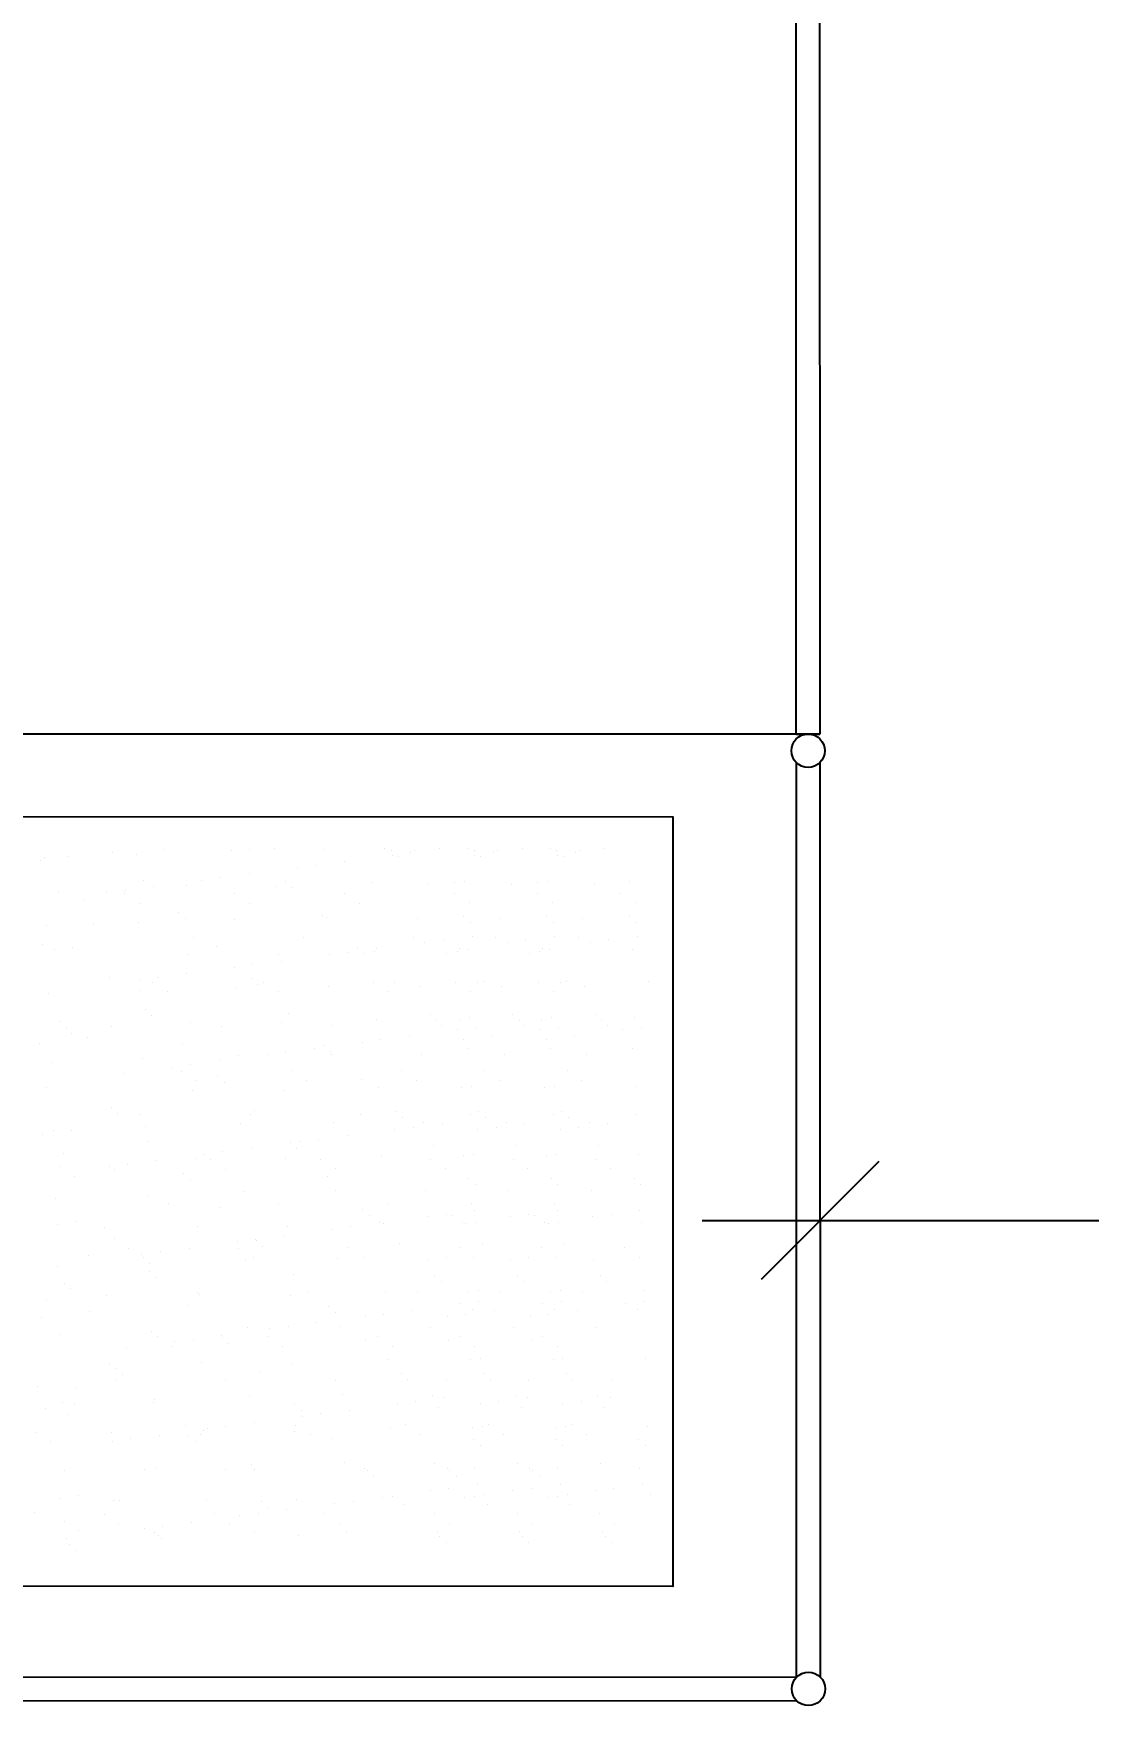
# Model space of a CAD drawing. Header units: inches. Extents: x -173 to 14008, y -3334 to 10368.
# Drawn here: x 12967.9 to 13057.4, y -8.1 to 133.7 of the extents above; entities that cross this region are included whole.
import ezdxf

# ---------------------------------------------------------------- set-up
doc = ezdxf.new("R2010")
doc.units = ezdxf.units.IN
doc.header["$MEASUREMENT"] = 0
doc.layers.add('PROIEZIONI', color=135, linetype='Continuous')
doc.layers.add('QUOTE', color=6, linetype='Continuous', lineweight=9)
doc.styles.get("Standard").update_dxf_attribs({"font": 'Arial.ttf'})
doc.dimstyles.get("Standard").update_dxf_attribs({"dimtxt": 15, "dimasz": 10, "dimexe": 10, "dimexo": 10, "dimgap": 5, "dimtad": 2, "dimtih": 1, "dimtoh": 1, "dimdec": 0, "dimzin": 0, "dimdsep": 46, "dimtxsty": 'Standard', "dimblk": 'OBLIQUE', "dimblk1": 'OBLIQUE', "dimblk2": 'OBLIQUE', "dimcen": 0.09, "dimdle": 10, "dimadec": 0, "dimazin": 0, "dimtfac": 1, "dimtdec": 0, "dimtofl": 0, "dimtmove": 0, "dimatfit": 3, "dimldrblk": 'OBLIQUE', "dimfxl": 1, "dimtolj": 1, "dimtzin": 0, "dimarcsym": 0})

# ---------------------------------------------------------------- blocks, each defined once
blk = doc.blocks.new('_Oblique')
at = {"color": 0, "linetype": 'ByBlock', "lineweight": -2}
blk.add_line((-0.5, -0.5), (0.5, 0.5), dxfattribs=at)
blk = doc.blocks.new('*D95')
at = {"layer": 'Defpoints', "color": 0, "transparency": 16777216}
for p in [(13034.58, 33.09), (13144.34, 33.03), (13144.34, 33.03)]:
    blk.add_point(p, dxfattribs=at)
at = {"layer": 'QUOTE', "color": 0, "lineweight": -2, "transparency": 16777216}
for p, q in [((13024.58, 33.03), (13154.34, 33.03)), ((13034.58, 23.09), (13034.58, 23.03))]:
    blk.add_line(p, q, dxfattribs=at)
at = {"layer": 'QUOTE', "color": 0, "lineweight": -2, "transparency": 16777216, "xscale": 10, "yscale": 10, "zscale": 10, "rotation": 180}
blk.add_blockref('_Oblique', (13034.58, 33.03), dxfattribs=at)
at = {"layer": 'QUOTE', "color": 0, "lineweight": -2, "transparency": 16777216, "xscale": 10, "yscale": 10, "zscale": 10}
blk.add_blockref('_Oblique', (13144.34, 33.03), dxfattribs=at)
at = {"layer": 'QUOTE', "color": 0, "transparency": 16777216, "insert": (13089.46, 20.43), "char_height": 15, "attachment_point": 5}
blk.add_mtext('\\A1;110', dxfattribs=at)

msp = doc.modelspace()

# ---------------------------------------------------------------- linework, layer by layer
at = {"linetype": 'ByBlock'}
for p, q in [((13032.57, 74.29), (13032.54, 229.55)), ((13032.57, 74.29), (13034.57, 74.29)), ((13032.57, 71.88), (13032.57, -5.71)), ((13034.57, 71.88), (13034.6, -5.71)), ((13032.57, -5.71), (12689.37, -5.87)), ((13032.57, -5.71), (13032.59, -5.71)), ((13032.57, -5.71), (13032.59, -5.71)), ((13032.57, -5.71), (13032.57, -5.74)), ((13032.57, -7.71), (12689.38, -7.87)), ((13032.57, -7.68), (13032.57, -7.71)), ((13032.57, -7.71), (13032.6, -7.71))]:
    msp.add_line(p, q, dxfattribs=at)
for p, q in [((13034.5, 229.55), (13034.57, 74.29)), ((13034.57, 74.29), (12689.4, 74.29))]:
    msp.add_line(p, q)
msp.add_lwpolyline([(12698.87, 67.37), (13022.09, 67.28), (13022.09, 1.99), (12698.87, 2.07)], close=True, dxfattribs=at)
for centre in [(13033.57, 72.88), (13033.6, -6.71)]:
    msp.add_circle(centre, 1.42, dxfattribs=at)
at = {"layer": 'PROIEZIONI', "color": 95, "true_color": 0x499c4e}
for p, q in [((12970.88, 63.93), (12970.88, 63.93)), ((12974.6, 64.29), (12974.6, 64.29)), ((12976.59, 64.09), (12976.59, 64.09)), ((12978.98, 64.54), (12978.98, 64.54)), ((12984.69, 64.38), (12984.69, 64.38)), ((12986.23, 64.53), (12986.23, 64.53)), ((12988.32, 64.56), (12988.32, 64.56)), ((12992.54, 64.48), (12992.54, 64.48)), ((12997.66, 64.57), (12997.66, 64.57)), ((12998.24, 64.42), (12998.24, 64.42)), ((12998.31, 64.03), (12998.31, 64.03)), ((12998.79, 63.92), (12998.79, 63.92)), ((12999.87, 64.24), (12999.87, 64.24)), ((13000.22, 64.45), (13000.22, 64.45)), ((13002.31, 64.56), (13002.31, 64.56)), ((13004.67, 64.57), (13004.67, 64.57)), ((13005.24, 64.42), (13005.24, 64.42)), ((13005.31, 64.03), (13005.31, 64.03)), ((13005.79, 63.92), (13005.79, 63.92)), ((13006.88, 64.24), (13006.88, 64.24)), ((13007.22, 64.45), (13007.22, 64.45)), ((13009.31, 64.56), (13009.31, 64.56)), ((13011.68, 64.57), (13011.68, 64.57)), ((13012.25, 64.42), (13012.25, 64.42)), ((13012.32, 64.03), (13012.32, 64.03)), ((13012.8, 63.92), (13012.8, 63.92)), ((13013.88, 64.24), (13013.88, 64.24)), ((13014.23, 64.45), (13014.23, 64.45)), ((13016.32, 64.56), (13016.32, 64.56)), ((12968.44, 63.61), (12968.44, 63.61)), ((12968.79, 63.82), (12968.79, 63.82)), ((12986.16, 62.43), (12986.16, 62.43)), ((12990.23, 62.97), (12990.23, 62.97)), ((12991.79, 63.17), (12991.79, 63.17)), ((12994.23, 63.49), (12994.23, 63.49)), ((12975.64, 61.05), (12975.64, 61.05)), ((12977.21, 61.89), (12977.21, 61.89)), ((12978.08, 61.37), (12978.08, 61.37)), ((12980.82, 61.42), (12980.82, 61.42)), ((12982.16, 61.9), (12982.16, 61.9)), ((12983.72, 62.11), (12983.72, 62.11)), ((12988.5, 61.38), (12988.5, 61.38)), ((12989.22, 61.79), (12989.22, 61.79)), ((12989.77, 61.28), (12989.77, 61.28)), ((12996.6, 61.67), (12996.6, 61.67)), ((13001.4, 61.53), (13001.4, 61.53)), ((13003.61, 61.67), (13003.61, 61.67)), ((13004.45, 61.77), (13004.45, 61.77)), ((13008.4, 61.53), (13008.4, 61.53)), ((13010.61, 61.67), (13010.61, 61.67)), ((13011.46, 61.77), (13011.46, 61.77)), ((13015.41, 61.53), (13015.41, 61.53)), ((13018.46, 61.77), (13018.46, 61.77)), ((12969.97, 60.9), (12969.97, 60.9)), ((12972.18, 60.15), (12972.18, 60.15)), ((12974.08, 60.84), (12974.08, 60.84)), ((12975.58, 60.73), (12975.58, 60.73)), ((12976.85, 59.93), (12976.85, 59.93)), ((12984.92, 60.75), (12984.92, 60.75)), ((12986.19, 59.94), (12986.19, 59.94)), ((12994.27, 60.77), (12994.27, 60.77)), ((12995.53, 59.96), (12995.53, 59.96)), ((13003.61, 60.78), (13003.61, 60.78)), ((13004.87, 59.98), (13004.87, 59.98)), ((13010.62, 60.78), (13010.62, 60.78)), ((13011.88, 59.98), (13011.88, 59.98)), ((13017.62, 60.78), (13017.62, 60.78)), ((13018.89, 59.98), (13018.89, 59.98)), ((12976.78, 58.31), (12976.78, 58.31)), ((12980.2, 59.16), (12980.2, 59.16)), ((12980.75, 58.65), (12980.75, 58.65)), ((12984.88, 58.6), (12984.88, 58.6)), ((12992.38, 58.89), (12992.38, 58.89)), ((12992.73, 58.7), (12992.73, 58.7)), ((13000.41, 58.67), (13000.41, 58.67)), ((13004.38, 58.79), (13004.38, 58.79)), ((13004.94, 58.28), (13004.94, 58.28)), ((13007.41, 58.67), (13007.41, 58.67)), ((13011.39, 58.79), (13011.39, 58.79)), ((13011.94, 58.28), (13011.94, 58.28)), ((13014.42, 58.67), (13014.42, 58.67)), ((13018.4, 58.79), (13018.4, 58.79)), ((13018.95, 58.28), (13018.95, 58.28)), ((12968.98, 58.04), (12968.98, 58.04)), ((12972.95, 58.16), (12972.95, 58.16)), ((12981.4, 57.03), (12981.4, 57.03)), ((12990.74, 57.04), (12990.74, 57.04)), ((13000.09, 57.06), (13000.09, 57.06)), ((13002.63, 56.83), (13002.63, 56.83)), ((13005.07, 57.15), (13005.07, 57.15)), ((13007.09, 57.06), (13007.09, 57.06)), ((13009.64, 56.83), (13009.64, 56.83)), ((13012.08, 57.15), (13012.08, 57.15)), ((13014.1, 57.06), (13014.1, 57.06)), ((13016.65, 56.83), (13016.65, 56.83)), ((13019.09, 57.15), (13019.09, 57.15)), ((12968.66, 56.43), (12968.66, 56.43)), ((12969.64, 56), (12969.64, 56)), ((12971.21, 56.2), (12971.21, 56.2)), ((12981.01, 55.63), (12981.01, 55.63)), ((12983.36, 56.26), (12983.36, 56.26)), ((12988.69, 55.6), (12988.69, 55.6)), ((12993, 55.56), (12993, 55.56)), ((12994.56, 55.77), (12994.56, 55.77)), ((12995.37, 56.16), (12995.37, 56.16)), ((12995.92, 55.65), (12995.92, 55.65)), ((12996.79, 55.89), (12996.79, 55.89)), ((12997, 56.09), (12997, 56.09)), ((13001.07, 56.63), (13001.07, 56.63)), ((13002.92, 55.65), (13002.92, 55.65)), ((13003.79, 55.89), (13003.79, 55.89)), ((13004, 56.09), (13004, 56.09)), ((13004.64, 55.99), (13004.64, 55.99)), ((13008.08, 56.63), (13008.08, 56.63)), ((13009.93, 55.65), (13009.93, 55.65)), ((13010.8, 55.89), (13010.8, 55.89)), ((13011.01, 56.09), (13011.01, 56.09)), ((13011.65, 55.99), (13011.65, 55.99)), ((13015.09, 56.63), (13015.09, 56.63)), ((13018.65, 55.99), (13018.65, 55.99)), ((12980.85, 53.97), (12980.85, 53.97)), ((12984.92, 54.5), (12984.92, 54.5)), ((12986.48, 54.71), (12986.48, 54.71)), ((12988.92, 55.03), (12988.92, 55.03)), ((12974.34, 53.63), (12974.34, 53.63)), ((12976.85, 53.44), (12976.85, 53.44)), ((12976.97, 52.53), (12976.97, 52.53)), ((12978, 53.22), (12978, 53.22)), ((12978.41, 53.64), (12978.41, 53.64)), ((12985.07, 52.82), (12985.07, 52.82)), ((12986.35, 53.52), (12986.35, 53.52)), ((12986.9, 53.02), (12986.9, 53.02)), ((12987.35, 53.24), (12987.35, 53.24)), ((12992.92, 52.92), (12992.92, 52.92)), ((12996.69, 53.26), (12996.69, 53.26)), ((12998.53, 53.26), (12998.53, 53.26)), ((13000.6, 52.89), (13000.6, 52.89)), ((13003.7, 53.26), (13003.7, 53.26)), ((13005.53, 53.26), (13005.53, 53.26)), ((13006.03, 53.27), (13006.03, 53.27)), ((13007.6, 52.89), (13007.6, 52.89)), ((13010.7, 53.26), (13010.7, 53.26)), ((13012.54, 53.26), (13012.54, 53.26)), ((13013.04, 53.27), (13013.04, 53.27)), ((13014.61, 52.89), (13014.61, 52.89)), ((13020.04, 53.27), (13020.04, 53.27)), ((12969.17, 52.25), (12969.17, 52.25)), ((12979.27, 52.42), (12979.27, 52.42)), ((12988.61, 52.43), (12988.61, 52.43)), ((12997.95, 52.45), (12997.95, 52.45)), ((13004.96, 52.45), (13004.96, 52.45)), ((13011.97, 52.45), (13011.97, 52.45)), ((12970.09, 49.89), (12970.09, 49.89)), ((12977.33, 50.89), (12977.33, 50.89)), ((12977.88, 50.38), (12977.88, 50.38)), ((12981.2, 49.85), (12981.2, 49.85)), ((12988.87, 49.82), (12988.87, 49.82)), ((12989.51, 50.63), (12989.51, 50.63)), ((12996.98, 50.11), (12996.98, 50.11)), ((13001.51, 50.52), (13001.51, 50.52)), ((13002.07, 50.02), (13002.07, 50.02)), ((13003.98, 50.11), (13003.98, 50.11)), ((13004.83, 50.21), (13004.83, 50.21)), ((13008.52, 50.52), (13008.52, 50.52)), ((13009.07, 50.02), (13009.07, 50.02)), ((13010.99, 50.11), (13010.99, 50.11)), ((13011.84, 50.21), (13011.84, 50.21)), ((13015.53, 50.52), (13015.53, 50.52)), ((13016.08, 50.02), (13016.08, 50.02)), ((13018.84, 50.21), (13018.84, 50.21)), ((12970.64, 49.38), (12970.64, 49.38)), ((12971.08, 48.92), (12971.08, 48.92)), ((12972.41, 48.59), (12972.41, 48.59)), ((12974.48, 49.5), (12974.48, 49.5)), ((12983.82, 49.51), (12983.82, 49.51)), ((12993.17, 49.53), (12993.17, 49.53)), ((12997.33, 48.37), (12997.33, 48.37)), ((12999.76, 48.69), (12999.76, 48.69)), ((13002.51, 49.55), (13002.51, 49.55)), ((13003.84, 49.22), (13003.84, 49.22)), ((13004.33, 48.37), (13004.33, 48.37)), ((13005.4, 49.43), (13005.4, 49.43)), ((13006.77, 48.69), (13006.77, 48.69)), ((13009.52, 49.55), (13009.52, 49.55)), ((13010.85, 49.22), (13010.85, 49.22)), ((13011.34, 48.37), (13011.34, 48.37)), ((13012.41, 49.43), (13012.41, 49.43)), ((13013.78, 48.69), (13013.78, 48.69)), ((13016.52, 49.55), (13016.52, 49.55)), ((13017.85, 49.22), (13017.85, 49.22)), ((13019.41, 49.43), (13019.41, 49.43)), ((12968.34, 48.06), (12968.34, 48.06)), ((12980.49, 47.99), (12980.49, 47.99)), ((12985.26, 47.04), (12985.26, 47.04)), ((12987.69, 47.1), (12987.69, 47.1)), ((12989.25, 47.3), (12989.25, 47.3)), ((12991.69, 47.62), (12991.69, 47.62)), ((12992.5, 47.89), (12992.5, 47.89)), ((12993.05, 47.38), (12993.05, 47.38)), ((12993.11, 47.14), (12993.11, 47.14)), ((12995.76, 48.16), (12995.76, 48.16)), ((13000.78, 47.1), (13000.78, 47.1)), ((13004.68, 47.62), (13004.68, 47.62)), ((13007.79, 47.1), (13007.79, 47.1)), ((13011.68, 47.62), (13011.68, 47.62)), ((13014.8, 47.1), (13014.8, 47.1)), ((13018.69, 47.62), (13018.69, 47.62)), ((12969.36, 46.47), (12969.36, 46.47)), ((12975.54, 45.5), (12975.54, 45.5)), ((12977.15, 46.75), (12977.15, 46.75)), ((12979.61, 46.04), (12979.61, 46.04)), ((12980.43, 45.71), (12980.43, 45.71)), ((12981.17, 46.24), (12981.17, 46.24)), ((12983.61, 46.56), (12983.61, 46.56)), ((12989.77, 45.73), (12989.77, 45.73)), ((12999.11, 45.74), (12999.11, 45.74)), ((13006.12, 45.74), (13006.12, 45.74)), ((13013.13, 45.74), (13013.13, 45.74)), ((12968.95, 44.31), (12968.95, 44.31)), ((12981.39, 44.07), (12981.39, 44.07)), ((12981.69, 44.9), (12981.69, 44.9)), ((12983.48, 45.26), (12983.48, 45.26)), ((12984.03, 44.75), (12984.03, 44.75)), ((12989.06, 44.04), (12989.06, 44.04)), ((12991.04, 44.92), (12991.04, 44.92)), ((12995.66, 44.99), (12995.66, 44.99)), ((12997.17, 44.33), (12997.17, 44.33)), ((13000.38, 44.94), (13000.38, 44.94)), ((13004.17, 44.33), (13004.17, 44.33)), ((13005.02, 44.43), (13005.02, 44.43)), ((13007.38, 44.94), (13007.38, 44.94)), ((13011.18, 44.33), (13011.18, 44.33)), ((13012.03, 44.43), (13012.03, 44.43)), ((13014.39, 44.94), (13014.39, 44.94)), ((13019.03, 44.43), (13019.03, 44.43)), ((12974.46, 42.62), (12974.46, 42.62)), ((12975.01, 42.12), (12975.01, 42.12)), ((12976.9, 41.98), (12976.9, 41.98)), ((12985.45, 41.26), (12985.45, 41.26)), ((12986.25, 42), (12986.25, 42)), ((12986.64, 42.36), (12986.64, 42.36)), ((12993.3, 41.36), (12993.3, 41.36)), ((12995.59, 42.02), (12995.59, 42.02)), ((12998.65, 42.25), (12998.65, 42.25)), ((12999.2, 41.75), (12999.2, 41.75)), ((13000.97, 41.32), (13000.97, 41.32)), ((13002.53, 41.28), (13002.53, 41.28)), ((13004.93, 42.04), (13004.93, 42.04)), ((13005.65, 42.25), (13005.65, 42.25)), ((13006.2, 41.75), (13006.2, 41.75)), ((13007.98, 41.32), (13007.98, 41.32)), ((13009.54, 41.28), (13009.54, 41.28)), ((13011.94, 42.04), (13011.94, 42.04)), ((13012.66, 42.25), (13012.66, 42.25)), ((13013.21, 41.75), (13013.21, 41.75)), ((13014.99, 41.32), (13014.99, 41.32)), ((13016.54, 41.28), (13016.54, 41.28)), ((13018.94, 42.04), (13018.94, 42.04)), ((12968.66, 40.33), (12968.66, 40.33)), ((12969.54, 40.69), (12969.54, 40.69)), ((12971.1, 40.65), (12971.1, 40.65)), ((12977.34, 40.97), (12977.34, 40.97)), ((12977.62, 39.72), (12977.62, 39.72)), ((12992.02, 39.9), (12992.02, 39.9)), ((12994.46, 40.22), (12994.46, 40.22)), ((12998.53, 40.76), (12998.53, 40.76)), ((13000.09, 40.96), (13000.09, 40.96)), ((13005.54, 40.76), (13005.54, 40.76)), ((13007.1, 40.96), (13007.1, 40.96)), ((13012.54, 40.76), (13012.54, 40.76)), ((13014.1, 40.96), (13014.1, 40.96)), ((12970.38, 38.73), (12970.38, 38.73)), ((12982.38, 38.63), (12982.38, 38.63)), ((12983.94, 38.84), (12983.94, 38.84)), ((12986.38, 39.16), (12986.38, 39.16)), ((12989.63, 39.62), (12989.63, 39.62)), ((12990.18, 39.11), (12990.18, 39.11)), ((12990.45, 39.69), (12990.45, 39.69)), ((12997.36, 38.55), (12997.36, 38.55)), ((13001.81, 39.36), (13001.81, 39.36)), ((13004.36, 38.55), (13004.36, 38.55)), ((13005.21, 38.65), (13005.21, 38.65)), ((13008.81, 39.36), (13008.81, 39.36)), ((13011.37, 38.55), (13011.37, 38.55)), ((13012.21, 38.65), (13012.21, 38.65)), ((13015.82, 39.36), (13015.82, 39.36)), ((13019.22, 38.65), (13019.22, 38.65)), ((12970.11, 37.6), (12970.11, 37.6)), ((12974.3, 37.57), (12974.3, 37.57)), ((12974.77, 37.37), (12974.77, 37.37)), ((12975.87, 37.77), (12975.87, 37.77)), ((12978.3, 38.1), (12978.3, 38.1)), ((12980.61, 36.99), (12980.61, 36.99)), ((12981.58, 38.29), (12981.58, 38.29)), ((12982.85, 38.2), (12982.85, 38.2)), ((12984.12, 37.39), (12984.12, 37.39)), ((12989.25, 38.26), (12989.25, 38.26)), ((12992.19, 38.21), (12992.19, 38.21)), ((12993.46, 37.41), (12993.46, 37.41)), ((13001.54, 38.23), (13001.54, 38.23)), ((13002.8, 37.42), (13002.8, 37.42)), ((13008.54, 38.23), (13008.54, 38.23)), ((13009.81, 37.42), (13009.81, 37.42)), ((13015.55, 38.23), (13015.55, 38.23)), ((13016.81, 37.42), (13016.81, 37.42)), ((12971.37, 36.79), (12971.37, 36.79)), ((12981.16, 36.48), (12981.16, 36.48)), ((12985.64, 35.48), (12985.64, 35.48)), ((12992.79, 36.72), (12992.79, 36.72)), ((12993.49, 35.58), (12993.49, 35.58)), ((13001.16, 35.54), (13001.16, 35.54)), ((13004.79, 36.62), (13004.79, 36.62)), ((13005.35, 36.11), (13005.35, 36.11)), ((13008.17, 35.54), (13008.17, 35.54)), ((13011.8, 36.62), (13011.8, 36.62)), ((13012.35, 36.11), (13012.35, 36.11)), ((13015.17, 35.54), (13015.17, 35.54)), ((13018.81, 36.62), (13018.81, 36.62)), ((13019.36, 36.11), (13019.36, 36.11)), ((12969.73, 34.91), (12969.73, 34.91)), ((12977.53, 35.19), (12977.53, 35.19)), ((12979.33, 34.47), (12979.33, 34.47)), ((12983.77, 34.09), (12983.77, 34.09)), ((12988.67, 34.49), (12988.67, 34.49)), ((12998.01, 34.51), (12998.01, 34.51)), ((13005.02, 34.51), (13005.02, 34.51)), ((13012.03, 34.51), (13012.03, 34.51)), ((12969.87, 32.72), (12969.87, 32.72)), ((12971.43, 32.93), (12971.43, 32.93)), ((12995.78, 33.99), (12995.78, 33.99)), ((12996.33, 33.48), (12996.33, 33.48)), ((12997.22, 32.82), (12997.22, 32.82)), ((12997.54, 32.77), (12997.54, 32.77)), ((13001.3, 33.35), (13001.3, 33.35)), ((13002.86, 33.56), (13002.86, 33.56)), ((13003.33, 33.48), (13003.33, 33.48)), ((13004.23, 32.82), (13004.23, 32.82)), ((13004.55, 32.77), (13004.55, 32.77)), ((13005.3, 33.88), (13005.3, 33.88)), ((13005.4, 32.87), (13005.4, 32.87)), ((13008.3, 33.35), (13008.3, 33.35)), ((13009.86, 33.56), (13009.86, 33.56)), ((13010.34, 33.48), (13010.34, 33.48)), ((13011.23, 32.82), (13011.23, 32.82)), ((13011.56, 32.77), (13011.56, 32.77)), ((13012.3, 33.88), (13012.3, 33.88)), ((13012.4, 32.87), (13012.4, 32.87)), ((13015.31, 33.35), (13015.31, 33.35)), ((13016.87, 33.56), (13016.87, 33.56)), ((13019.31, 33.88), (13019.31, 33.88)), ((13019.41, 32.87), (13019.41, 32.87)), ((12973.91, 32.41), (12973.91, 32.41)), ((12974.75, 31.46), (12974.75, 31.46)), ((12981.77, 32.51), (12981.77, 32.51)), ((12985.15, 31.23), (12985.15, 31.23)), ((12986.71, 31.43), (12986.71, 31.43)), ((12986.76, 31.35), (12986.76, 31.35)), ((12989.15, 31.76), (12989.15, 31.76)), ((12989.44, 32.48), (12989.44, 32.48)), ((12993.22, 32.29), (12993.22, 32.29)), ((12994.78, 32.5), (12994.78, 32.5)), ((12972.53, 30.09), (12972.53, 30.09)), ((12975.93, 30.67), (12975.93, 30.67)), ((12977.07, 30.17), (12977.07, 30.17)), ((12977.2, 29.86), (12977.2, 29.86)), ((12978.63, 30.37), (12978.63, 30.37)), ((12981.07, 30.69), (12981.07, 30.69)), ((12985.27, 30.68), (12985.27, 30.68)), ((12986.54, 29.88), (12986.54, 29.88)), ((12987.31, 30.85), (12987.31, 30.85)), ((12993.68, 29.8), (12993.68, 29.8)), ((12994.62, 30.7), (12994.62, 30.7)), ((12995.88, 29.9), (12995.88, 29.9)), ((12998.94, 31.09), (12998.94, 31.09)), ((13002.89, 29.9), (13002.89, 29.9)), ((13003.96, 30.72), (13003.96, 30.72)), ((13005.22, 29.91), (13005.22, 29.91)), ((13005.94, 31.09), (13005.94, 31.09)), ((13009.89, 29.9), (13009.89, 29.9)), ((13010.96, 30.72), (13010.96, 30.72)), ((13012.23, 29.91), (13012.23, 29.91)), ((13012.95, 31.09), (13012.95, 31.09)), ((13017.97, 30.72), (13017.97, 30.72)), ((13019.24, 29.91), (13019.24, 29.91)), ((12969.92, 29.13), (12969.92, 29.13)), ((12977.72, 29.41), (12977.72, 29.41)), ((12977.74, 28.72), (12977.74, 28.72)), ((12985.82, 29.7), (12985.82, 29.7)), ((12989.92, 28.46), (12989.92, 28.46)), ((13001.35, 29.76), (13001.35, 29.76)), ((13008.36, 29.76), (13008.36, 29.76)), ((13015.36, 29.76), (13015.36, 29.76)), ((12970.5, 27.72), (12970.5, 27.72)), ((12971.05, 27.22), (12971.05, 27.22)), ((12978.29, 28.21), (12978.29, 28.21)), ((12981.75, 26.96), (12981.75, 26.96)), ((12991.09, 26.98), (12991.09, 26.98)), ((12997.73, 26.99), (12997.73, 26.99)), ((13000.44, 26.99), (13000.44, 26.99)), ((13001.92, 28.35), (13001.92, 28.35)), ((13002.48, 27.85), (13002.48, 27.85)), ((13004.74, 26.99), (13004.74, 26.99)), ((13005.59, 27.09), (13005.59, 27.09)), ((13007.44, 26.99), (13007.44, 26.99)), ((13008.93, 28.35), (13008.93, 28.35)), ((13009.48, 27.85), (13009.48, 27.85)), ((13011.75, 26.99), (13011.75, 26.99)), ((13012.59, 27.09), (13012.59, 27.09)), ((13014.45, 26.99), (13014.45, 26.99)), ((13015.94, 28.35), (13015.94, 28.35)), ((13016.49, 27.85), (13016.49, 27.85)), ((13019.6, 27.09), (13019.6, 27.09)), ((12969.01, 26.36), (12969.01, 26.36)), ((12974.1, 26.63), (12974.1, 26.63)), ((12980.9, 25.82), (12980.9, 25.82)), ((12981.96, 26.73), (12981.96, 26.73)), ((12989.63, 26.7), (12989.63, 26.7)), ((12992.91, 25.72), (12992.91, 25.72)), ((13004.06, 25.95), (13004.06, 25.95)), ((13005.62, 26.16), (13005.62, 26.16)), ((13011.07, 25.95), (13011.07, 25.95)), ((13012.63, 26.16), (13012.63, 26.16)), ((13018.07, 25.95), (13018.07, 25.95)), ((13019.64, 26.16), (13019.64, 26.16)), ((12968.56, 24.78), (12968.56, 24.78)), ((12972.63, 25.32), (12972.63, 25.32)), ((12991.91, 24.35), (12991.91, 24.35)), ((12993.46, 25.21), (12993.46, 25.21)), ((12995.99, 24.89), (12995.99, 24.89)), ((12997.55, 25.09), (12997.55, 25.09)), ((12999.99, 25.41), (12999.99, 25.41)), ((13002.99, 24.89), (13002.99, 24.89)), ((13004.55, 25.09), (13004.55, 25.09)), ((13005.09, 25.45), (13005.09, 25.45)), ((13006.99, 25.41), (13006.99, 25.41)), ((13010, 24.89), (13010, 24.89)), ((13011.56, 25.09), (13011.56, 25.09)), ((13012.09, 25.45), (13012.09, 25.45)), ((13014, 25.41), (13014, 25.41)), ((13019.1, 25.45), (13019.1, 25.45)), ((12970.11, 23.35), (12970.11, 23.35)), ((12977.91, 23.63), (12977.91, 23.63)), ((12978.35, 23.16), (12978.35, 23.16)), ((12979.84, 22.76), (12979.84, 22.76)), ((12981.4, 22.97), (12981.4, 22.97)), ((12983.84, 23.29), (12983.84, 23.29)), ((12983.89, 23.09), (12983.89, 23.09)), ((12986.01, 23.92), (12986.01, 23.92)), ((12987.7, 23.17), (12987.7, 23.17)), ((12987.91, 23.83), (12987.91, 23.83)), ((12989.47, 24.03), (12989.47, 24.03)), ((12993.87, 24.02), (12993.87, 24.02)), ((12996.07, 22.82), (12996.07, 22.82)), ((12997.04, 23.19), (12997.04, 23.19)), ((13001.54, 23.98), (13001.54, 23.98)), ((13003.08, 22.82), (13003.08, 22.82)), ((13004.05, 23.19), (13004.05, 23.19)), ((13008.55, 23.98), (13008.55, 23.98)), ((13010.08, 22.82), (13010.08, 22.82)), ((13011.05, 23.19), (13011.05, 23.19)), ((13015.55, 23.98), (13015.55, 23.98)), ((12975.76, 22.23), (12975.76, 22.23)), ((12979.62, 22.35), (12979.62, 22.35)), ((12984.44, 22.58), (12984.44, 22.58)), ((12988.96, 22.37), (12988.96, 22.37)), ((12998.3, 22.38), (12998.3, 22.38)), ((13005.31, 22.38), (13005.31, 22.38)), ((13005.78, 21.31), (13005.78, 21.31)), ((13012.32, 22.38), (13012.32, 22.38)), ((13012.78, 21.31), (13012.78, 21.31)), ((13019.79, 21.31), (13019.79, 21.31)), ((12974.29, 20.85), (12974.29, 20.85)), ((12974.87, 20.45), (12974.87, 20.45)), ((12975.42, 19.95), (12975.42, 19.95)), ((12982.15, 20.95), (12982.15, 20.95)), ((12987.05, 20.19), (12987.05, 20.19)), ((12989.82, 20.92), (12989.82, 20.92)), ((12997.92, 21.21), (12997.92, 21.21)), ((12999.06, 20.09), (12999.06, 20.09)), ((13004.93, 21.21), (13004.93, 21.21)), ((13006.06, 20.09), (13006.06, 20.09)), ((13011.94, 21.21), (13011.94, 21.21)), ((13013.07, 20.09), (13013.07, 20.09)), ((12968.18, 18.95), (12968.18, 18.95)), ((12971.43, 18.85), (12971.43, 18.85)), ((12974.83, 19.43), (12974.83, 19.43)), ((12984.17, 19.45), (12984.17, 19.45)), ((12993.52, 19.46), (12993.52, 19.46)), ((12999.61, 19.58), (12999.61, 19.58)), ((13002.86, 19.48), (13002.86, 19.48)), ((13006.61, 19.58), (13006.61, 19.58)), ((13009.86, 19.48), (13009.86, 19.48)), ((13013.62, 19.58), (13013.62, 19.58)), ((13016.87, 19.48), (13016.87, 19.48)), ((12968.89, 17.06), (12968.89, 17.06)), ((12970.3, 17.57), (12970.3, 17.57)), ((12971.32, 17.38), (12971.32, 17.38)), ((12978.03, 17.56), (12978.03, 17.56)), ((12978.1, 17.85), (12978.1, 17.85)), ((12986.2, 18.14), (12986.2, 18.14)), ((12990.04, 17.45), (12990.04, 17.45)), ((12994.05, 18.24), (12994.05, 18.24)), ((12998.75, 17.48), (12998.75, 17.48)), ((13000.31, 17.69), (13000.31, 17.69)), ((13001.73, 18.2), (13001.73, 18.2)), ((13002.22, 17.19), (13002.22, 17.19)), ((13002.75, 18.01), (13002.75, 18.01)), ((13005.76, 17.48), (13005.76, 17.48)), ((13007.32, 17.69), (13007.32, 17.69)), ((13008.74, 18.2), (13008.74, 18.2)), ((13009.22, 17.19), (13009.22, 17.19)), ((13009.76, 18.01), (13009.76, 18.01)), ((13012.77, 17.48), (13012.77, 17.48)), ((13014.33, 17.69), (13014.33, 17.69)), ((13015.74, 18.2), (13015.74, 18.2)), ((13016.23, 17.19), (13016.23, 17.19)), ((13016.77, 18.01), (13016.77, 18.01)), ((12970.79, 16.56), (12970.79, 16.56)), ((12980.78, 15.64), (12980.78, 15.64)), ((12986.6, 15.89), (12986.6, 15.89)), ((12990.12, 15.66), (12990.12, 15.66)), ((12990.59, 16.95), (12990.59, 16.95)), ((12990.68, 16.42), (12990.68, 16.42)), ((12992.24, 16.63), (12992.24, 16.63)), ((12994.68, 16.95), (12994.68, 16.95)), ((12999.46, 15.68), (12999.46, 15.68)), ((13006.47, 15.68), (13006.47, 15.68)), ((13013.47, 15.68), (13013.47, 15.68)), ((12968.03, 15.05), (12968.03, 15.05)), ((12969.3, 14.24), (12969.3, 14.24)), ((12974.48, 15.07), (12974.48, 15.07)), ((12974.53, 14.3), (12974.53, 14.3)), ((12976.09, 14.5), (12976.09, 14.5)), ((12978.53, 14.82), (12978.53, 14.82)), ((12981.02, 14.82), (12981.02, 14.82)), ((12981.57, 14.31), (12981.57, 14.31)), ((12982.04, 14.84), (12982.04, 14.84)), ((12982.33, 15.17), (12982.33, 15.17)), ((12982.6, 15.36), (12982.6, 15.36)), ((12984.16, 15.56), (12984.16, 15.56)), ((12990.01, 15.13), (12990.01, 15.13)), ((12991.38, 14.85), (12991.38, 14.85)), ((12993.2, 14.55), (12993.2, 14.55)), ((12998.11, 15.43), (12998.11, 15.43)), ((13000.73, 14.87), (13000.73, 14.87)), ((13005.12, 15.43), (13005.12, 15.43)), ((13005.2, 14.45), (13005.2, 14.45)), ((13005.96, 15.53), (13005.96, 15.53)), ((13007.73, 14.87), (13007.73, 14.87)), ((13012.12, 15.43), (13012.12, 15.43)), ((13012.21, 14.45), (13012.21, 14.45)), ((13012.97, 15.53), (13012.97, 15.53)), ((13014.74, 14.87), (13014.74, 14.87)), ((13019.22, 14.45), (13019.22, 14.45)), ((13019.98, 15.53), (13019.98, 15.53)), ((13005.76, 13.94), (13005.76, 13.94)), ((13012.76, 13.94), (13012.76, 13.94)), ((13019.77, 13.94), (13019.77, 13.94)), ((12970.49, 11.79), (12970.49, 11.79)), ((12977.25, 11.92), (12977.25, 11.92)), ((12978.29, 12.07), (12978.29, 12.07)), ((12984.18, 11.92), (12984.18, 11.92)), ((12986.39, 12.36), (12986.39, 12.36)), ((12986.6, 11.94), (12986.6, 11.94)), ((12994.24, 12.46), (12994.24, 12.46)), ((12995.94, 11.95), (12995.94, 11.95)), ((12996.19, 11.82), (12996.19, 11.82)), ((13001.92, 12.42), (13001.92, 12.42)), ((13002.95, 11.95), (13002.95, 11.95)), ((13003.19, 11.82), (13003.19, 11.82)), ((13005.28, 11.97), (13005.28, 11.97)), ((13008.92, 12.42), (13008.92, 12.42)), ((13009.95, 11.95), (13009.95, 11.95)), ((13010.2, 11.82), (13010.2, 11.82)), ((13012.29, 11.97), (13012.29, 11.97)), ((13015.93, 12.42), (13015.93, 12.42)), ((13019.29, 11.97), (13019.29, 11.97)), ((12996.74, 11.31), (12996.74, 11.31)), ((13001.52, 10.08), (13001.52, 10.08)), ((13003.08, 10.29), (13003.08, 10.29)), ((13003.74, 11.31), (13003.74, 11.31)), ((13005.52, 10.61), (13005.52, 10.61)), ((13008.52, 10.08), (13008.52, 10.08)), ((13010.09, 10.29), (13010.09, 10.29)), ((13010.75, 11.31), (13010.75, 11.31)), ((13012.53, 10.61), (13012.53, 10.61)), ((13015.53, 10.08), (13015.53, 10.08)), ((13017.09, 10.29), (13017.09, 10.29)), ((13019.53, 10.61), (13019.53, 10.61)), ((12970.09, 9.45), (12970.09, 9.45)), ((12971.65, 9.66), (12971.65, 9.66)), ((12974.67, 9.29), (12974.67, 9.29)), ((12975.16, 9.29), (12975.16, 9.29)), ((12982.52, 9.39), (12982.52, 9.39)), ((12987.17, 9.18), (12987.17, 9.18)), ((12987.72, 8.68), (12987.72, 8.68)), ((12990.2, 9.35), (12990.2, 9.35)), ((12993.44, 9.02), (12993.44, 9.02)), ((12995, 9.22), (12995, 9.22)), ((12997.44, 9.55), (12997.44, 9.55)), ((12998.3, 9.65), (12998.3, 9.65)), ((12999.35, 8.92), (12999.35, 8.92)), ((13004.45, 9.55), (13004.45, 9.55)), ((13005.31, 9.65), (13005.31, 9.65)), ((13006.15, 9.75), (13006.15, 9.75)), ((13006.35, 8.92), (13006.35, 8.92)), ((13011.46, 9.55), (13011.46, 9.55)), ((13012.31, 9.65), (13012.31, 9.65)), ((13013.16, 9.75), (13013.16, 9.75)), ((13013.36, 8.92), (13013.36, 8.92)), ((13020.17, 9.75), (13020.17, 9.75)), ((12967.92, 8.29), (12967.92, 8.29)), ((12970.46, 7.53), (12970.46, 7.53)), ((12973.86, 8.11), (12973.86, 8.11)), ((12975.12, 7.31), (12975.12, 7.31)), ((12978.85, 7.1), (12978.85, 7.1)), ((12981.29, 7.42), (12981.29, 7.42)), ((12983.2, 8.13), (12983.2, 8.13)), ((12984.46, 7.32), (12984.46, 7.32)), ((12985.37, 7.96), (12985.37, 7.96)), ((12986.93, 8.16), (12986.93, 8.16)), ((12989.37, 8.48), (12989.37, 8.48)), ((12992.54, 8.15), (12992.54, 8.15)), ((12993.81, 7.34), (12993.81, 7.34)), ((13001.88, 8.16), (13001.88, 8.16)), ((13003.15, 7.36), (13003.15, 7.36)), ((13008.89, 8.16), (13008.89, 8.16)), ((13010.16, 7.36), (13010.16, 7.36)), ((13015.9, 8.16), (13015.9, 8.16)), ((13017.16, 7.36), (13017.16, 7.36)), ((12970.68, 6.01), (12970.68, 6.01)), ((12971.72, 6.73), (12971.72, 6.73)), ((12977.29, 6.89), (12977.29, 6.89)), ((12978.15, 6.55), (12978.15, 6.55)), ((12978.48, 6.29), (12978.48, 6.29)), ((12978.7, 6.05), (12978.7, 6.05)), ((12986.58, 6.58), (12986.58, 6.58)), ((12990.33, 6.29), (12990.33, 6.29)), ((12994.43, 6.68), (12994.43, 6.68)), ((13002.11, 6.64), (13002.11, 6.64)), ((13002.33, 6.18), (13002.33, 6.18)), ((13002.89, 5.68), (13002.89, 5.68)), ((13009.11, 6.64), (13009.11, 6.64)), ((13009.34, 6.18), (13009.34, 6.18)), ((13009.89, 5.68), (13009.89, 5.68)), ((13016.12, 6.64), (13016.12, 6.64)), ((13016.35, 6.18), (13016.35, 6.18)), ((13016.9, 5.68), (13016.9, 5.68)), ((12970.91, 5.55), (12970.91, 5.55)), ((12971.46, 5.05), (12971.46, 5.05))]:
    msp.add_line(p, q, dxfattribs=at)

# ---------------------------------------------------------------- dimensions: what is measured, and where the dimension line sits
at = {"layer": 'QUOTE'}
dim = msp.add_linear_dim(base=(13144.34, 33.03), p1=(13034.58, 33.09), p2=(13144.34, 33.03), dimstyle='Standard', dxfattribs=at)
dim.commit()
dim.dimension.update_dxf_attribs({"geometry": '*D95', "text_midpoint": (13089.46, 20.43)})

doc.saveas('drawing.dxf')
